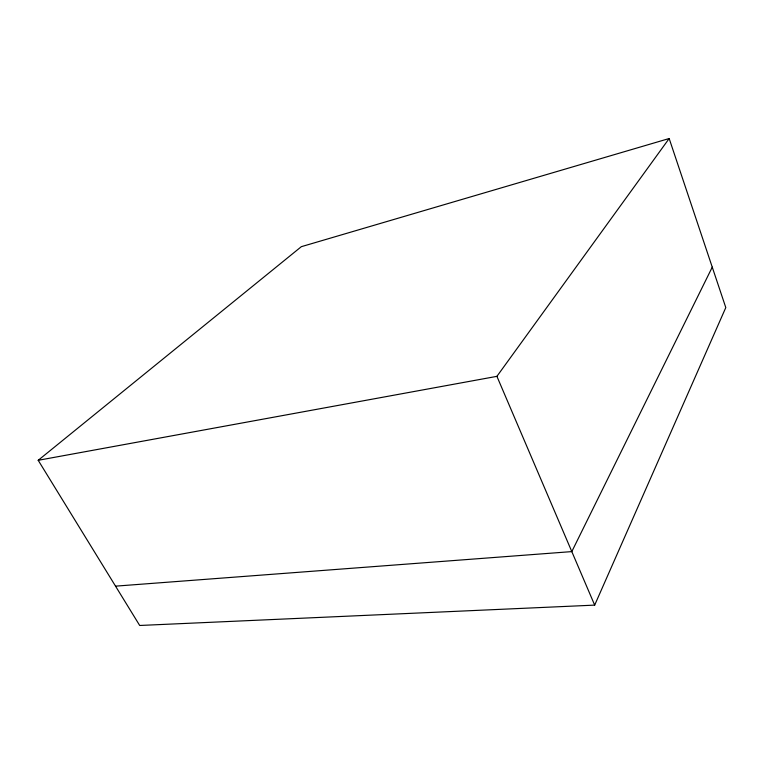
<?xml version="1.0" encoding="UTF-8"?>
<svg xmlns="http://www.w3.org/2000/svg" width="764" height="764" viewBox="0 0 764 764"><rect width="100%" height="100%" fill="white"/><g stroke="black" fill="none" stroke-linecap="round" stroke-linejoin="round"><path stroke-width="1.15" d="M594.678 605.117L725.8 307.577L669.168 138.523L301.331 246.677L38.2 460.3L139.697 625.477L594.678 605.117L496.915 376.346L669.168 138.523M712.258 267.142L571.806 551.598L115.536 586.15M38.2 460.3L496.915 376.346"/></g></svg>
